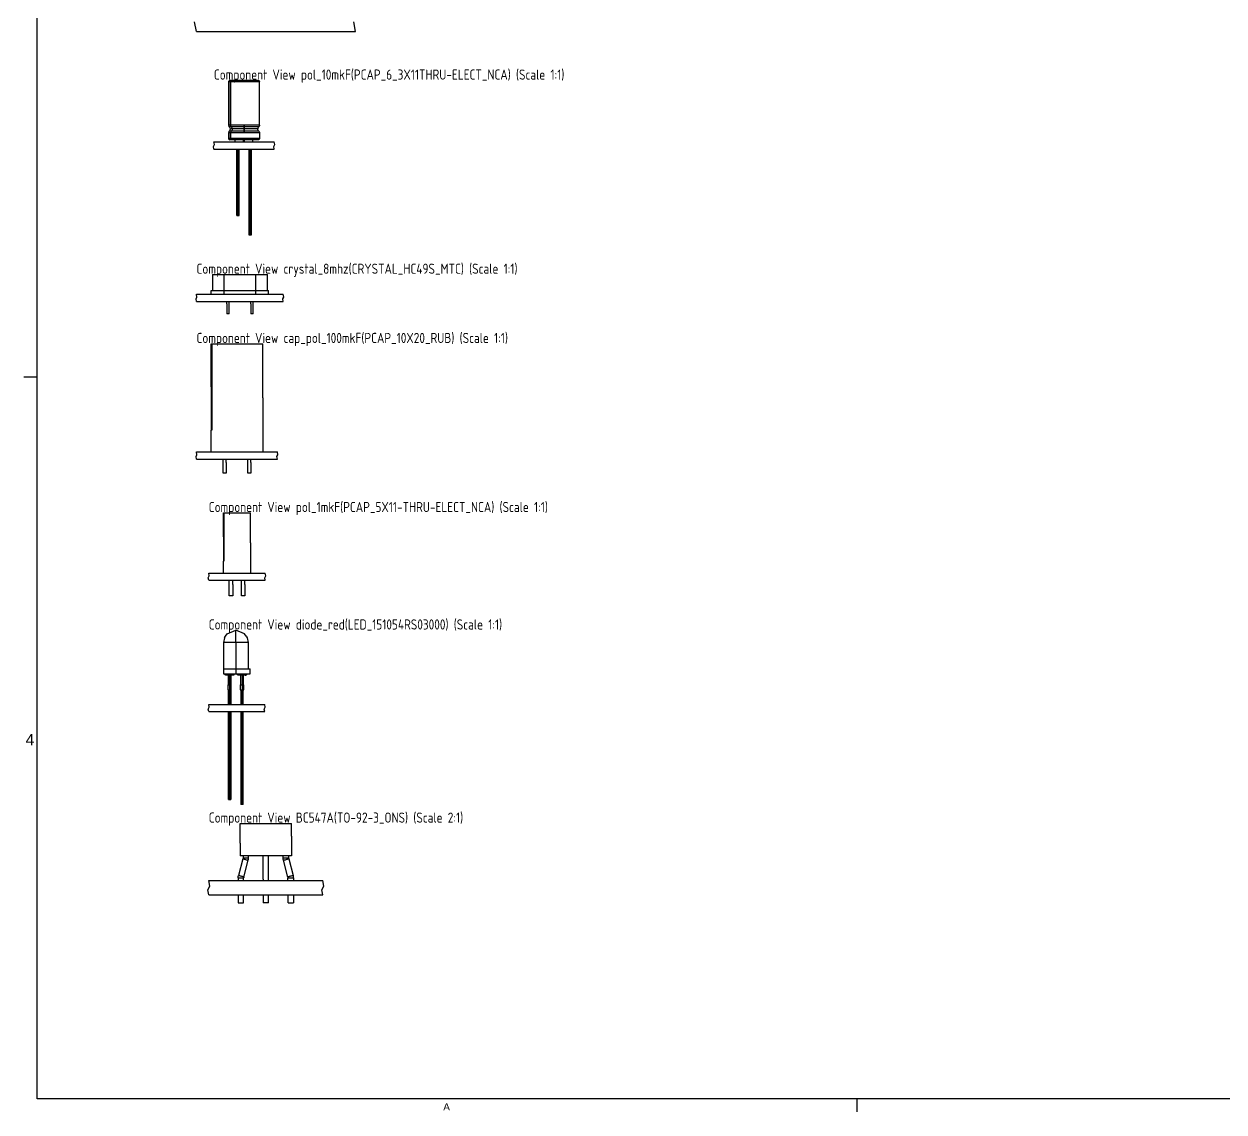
# Model space of a CAD drawing. Header units: inches. Extents: x 0 to 841, y -594 to 0.
# Drawn here: x 0 to 244.5, y -594 to -372.3 of the extents above; entities that cross this region are included whole.
import ezdxf

# ---------------------------------------------------------------- set-up
doc = ezdxf.new("R2010")
doc.units = ezdxf.units.IN
doc.header["$MEASUREMENT"] = 0
doc.styles.add('Arial0', font='arial.ttf', dxfattribs={"height": 2.265495})
doc.styles.add('GOST type A0', font='', dxfattribs={"height": 2.116667})
doc.styles.get('GOST type A0').set_extended_font_data('GOST type A')

msp = doc.modelspace()

# ---------------------------------------------------------------- linework, layer by layer
at = {"color": 18, "true_color": 0x000000}
for p, q in [((2.65, -591.35), (2.65, -2.65)), ((35.15, -373.85), (34.75, -371.85)), ((35.15, -373.85), (67.58, -373.85)), ((67.58, -373.85), (67.18, -371.85)), ((41.78, -383.9), (41.73, -383.96)), ((41.84, -383.85), (41.78, -383.9)), ((41.91, -383.82), (41.84, -383.85)), ((41.91, -383.82), (42.03, -383.81)), ((42.16, -383.81), (42.03, -383.81)), ((42.19, -383.9), (42.15, -383.96)), ((42.19, -383.9), (42.15, -383.96)), ((42.37, -383.81), (42.16, -383.81)), ((42.24, -383.85), (42.19, -383.9)), ((42.24, -383.85), (42.19, -383.9)), ((42.3, -383.82), (42.24, -383.85)), ((42.3, -383.82), (42.24, -383.85)), ((42.37, -383.81), (42.3, -383.82)), ((42.37, -383.81), (42.3, -383.82)), ((42.82, -383.81), (42.37, -383.81)), ((43.41, -383.81), (42.82, -383.81)), ((44.1, -383.81), (43.41, -383.81)), ((44.84, -383.81), (44.1, -383.81)), ((45.58, -383.81), (44.84, -383.81)), ((46.27, -383.81), (45.58, -383.81)), ((46.86, -383.81), (46.27, -383.81)), ((47.31, -383.81), (46.86, -383.81)), ((47.6, -383.81), (47.31, -383.81)), ((47.6, -383.81), (47.77, -383.82)), ((47.77, -383.82), (47.84, -383.85)), ((47.84, -383.85), (47.9, -383.9)), ((47.9, -383.9), (47.95, -383.96)), ((41.7, -384.03), (41.69, -384.11)), ((41.69, -384.11), (41.69, -392.96)), ((41.74, -384.11), (41.69, -384.11)), ((41.73, -383.96), (41.7, -384.03)), ((41.88, -384.11), (41.74, -384.11)), ((42.11, -384.11), (41.88, -384.11)), ((42.12, -384.03), (42.11, -384.11)), ((42.12, -384.03), (42.11, -384.11)), ((42.11, -392.96), (42.11, -384.11)), ((42.11, -384.11), (42.11, -392.96)), ((42.61, -384.11), (42.11, -384.11)), ((42.15, -383.96), (42.12, -384.03)), ((42.15, -383.96), (42.12, -384.03)), ((43.27, -384.11), (42.61, -384.11)), ((44.02, -384.11), (43.27, -384.11)), ((44.84, -384.11), (44.02, -384.11)), ((45.66, -384.11), (44.84, -384.11)), ((46.42, -384.11), (45.66, -384.11)), ((47.07, -384.11), (46.42, -384.11)), ((47.57, -384.11), (47.07, -384.11)), ((47.88, -384.11), (47.57, -384.11)), ((47.99, -384.11), (47.88, -384.11)), ((47.95, -383.96), (47.98, -384.03)), ((47.98, -384.03), (47.99, -384.11)), ((47.99, -392.96), (47.99, -384.11)), ((41.69, -392.96), (41.71, -393.08)), ((41.74, -392.96), (41.69, -392.96)), ((41.71, -393.08), (41.76, -393.19)), ((41.88, -392.96), (41.74, -392.96)), ((41.76, -393.19), (41.84, -393.28)), ((41.95, -393.4), (41.84, -393.28)), ((41.89, -393.28), (41.84, -393.28)), ((42.11, -392.96), (41.88, -392.96)), ((42.02, -393.28), (41.89, -393.28)), ((42.02, -393.55), (41.95, -393.4)), ((42.24, -393.28), (42.02, -393.28)), ((42.05, -393.71), (42.02, -393.55)), ((42.13, -393.08), (42.11, -392.96)), ((42.13, -393.08), (42.11, -392.96)), ((42.61, -392.96), (42.11, -392.96)), ((42.17, -393.19), (42.13, -393.08)), ((42.17, -393.19), (42.13, -393.08)), ((42.24, -393.28), (42.17, -393.19)), ((42.24, -393.28), (42.17, -393.19)), ((42.24, -393.28), (42.34, -393.4)), ((42.24, -393.28), (42.34, -393.4)), ((42.72, -393.28), (42.24, -393.28)), ((42.34, -393.4), (42.4, -393.55)), ((42.34, -393.4), (42.4, -393.55)), ((42.4, -393.55), (42.42, -393.71)), ((42.4, -393.55), (42.42, -393.71)), ((43.27, -392.96), (42.61, -392.96)), ((43.34, -393.28), (42.72, -393.28)), ((44.02, -392.96), (43.27, -392.96)), ((44.06, -393.28), (43.34, -393.28)), ((44.84, -392.96), (44.02, -392.96)), ((44.84, -393.28), (44.06, -393.28)), ((44.84, -394.47), (44.84, -392.96)), ((44.84, -392.96), (44.84, -394.47)), ((45.66, -392.96), (44.84, -392.96)), ((45.62, -393.28), (44.84, -393.28)), ((46.34, -393.28), (45.62, -393.28)), ((46.42, -392.96), (45.66, -392.96)), ((46.96, -393.28), (46.34, -393.28)), ((47.07, -392.96), (46.42, -392.96)), ((47.44, -393.28), (46.96, -393.28)), ((47.57, -392.96), (47.07, -392.96)), ((47.74, -393.28), (47.44, -393.28)), ((47.88, -392.96), (47.57, -392.96)), ((47.66, -393.55), (47.63, -393.71)), ((47.66, -393.55), (47.73, -393.4)), ((47.84, -393.28), (47.73, -393.4)), ((47.84, -393.28), (47.74, -393.28)), ((47.84, -393.28), (47.92, -393.19)), ((47.99, -392.96), (47.88, -392.96)), ((47.92, -393.19), (47.97, -393.08)), ((47.99, -392.96), (47.97, -393.08)), ((41.71, -394.35), (41.69, -394.47)), ((41.69, -394.47), (41.69, -395.62)), ((41.74, -394.47), (41.69, -394.47)), ((41.69, -395.62), (41.7, -395.7)), ((41.74, -395.62), (41.69, -395.62)), ((41.7, -395.7), (41.73, -395.77)), ((41.76, -394.24), (41.71, -394.35)), ((41.73, -395.77), (41.78, -395.83)), ((41.88, -394.47), (41.74, -394.47)), ((41.88, -395.62), (41.74, -395.62)), ((41.84, -394.15), (41.76, -394.24)), ((41.78, -395.83), (41.84, -395.88)), ((41.84, -394.15), (41.95, -394.03)), ((41.89, -394.15), (41.84, -394.15)), ((41.84, -395.88), (41.91, -395.9)), ((42.11, -394.47), (41.88, -394.47)), ((42.11, -395.62), (41.88, -395.62)), ((42.02, -394.15), (41.89, -394.15)), ((42.03, -395.91), (41.91, -395.9)), ((41.95, -394.03), (42.02, -393.88)), ((42.02, -393.88), (42.05, -393.71)), ((42.24, -394.15), (42.02, -394.15)), ((42.16, -395.91), (42.03, -395.91)), ((42.09, -393.71), (42.05, -393.71)), ((42.22, -393.71), (42.09, -393.71)), ((42.13, -394.35), (42.11, -394.47)), ((42.13, -394.35), (42.11, -394.47)), ((42.11, -395.62), (42.11, -394.47)), ((42.11, -394.47), (42.11, -395.62)), ((42.61, -394.47), (42.11, -394.47)), ((42.12, -395.7), (42.11, -395.62)), ((42.12, -395.7), (42.11, -395.62)), ((42.61, -395.62), (42.11, -395.62)), ((42.15, -395.77), (42.12, -395.7)), ((42.15, -395.77), (42.12, -395.7)), ((42.17, -394.24), (42.13, -394.35)), ((42.17, -394.24), (42.13, -394.35)), ((42.19, -395.83), (42.15, -395.77)), ((42.19, -395.83), (42.15, -395.77)), ((42.37, -395.91), (42.16, -395.91)), ((42.24, -394.15), (42.17, -394.24)), ((42.24, -394.15), (42.17, -394.24)), ((42.24, -395.88), (42.19, -395.83)), ((42.24, -395.88), (42.19, -395.83)), ((42.42, -393.71), (42.22, -393.71)), ((42.34, -394.03), (42.24, -394.15)), ((42.34, -394.03), (42.24, -394.15)), ((42.72, -394.15), (42.24, -394.15)), ((42.3, -395.9), (42.24, -395.88)), ((42.3, -395.9), (42.24, -395.88)), ((42.37, -395.91), (42.3, -395.9)), ((42.37, -395.91), (42.3, -395.9)), ((42.4, -393.88), (42.34, -394.03)), ((42.4, -393.88), (42.34, -394.03)), ((42.82, -395.91), (42.37, -395.91)), ((42.42, -393.71), (42.4, -393.88)), ((42.42, -393.71), (42.4, -393.88)), ((42.87, -393.71), (42.42, -393.71)), ((43.27, -394.47), (42.61, -394.47)), ((43.27, -395.62), (42.61, -395.62)), ((43.34, -394.15), (42.72, -394.15)), ((43.41, -395.91), (42.82, -395.91)), ((43.44, -393.71), (42.87, -393.71)), ((43.04, -396.31), (43.04, -395.91)), ((44.02, -394.47), (43.27, -394.47)), ((44.02, -395.62), (43.27, -395.62)), ((44.06, -394.15), (43.34, -394.15)), ((44.1, -395.91), (43.41, -395.91)), ((44.12, -393.71), (43.44, -393.71)), ((44.84, -394.47), (44.02, -394.47)), ((44.84, -395.62), (44.02, -395.62)), ((44.84, -394.15), (44.06, -394.15)), ((44.84, -395.91), (44.1, -395.91)), ((44.84, -393.71), (44.12, -393.71)), ((44.73, -396.31), (44.73, -395.91)), ((45.56, -393.71), (44.84, -393.71)), ((45.62, -394.15), (44.84, -394.15)), ((45.66, -394.47), (44.84, -394.47)), ((45.66, -395.62), (44.84, -395.62)), ((45.58, -395.91), (44.84, -395.91)), ((44.95, -396.31), (44.95, -395.91)), ((46.24, -393.71), (45.56, -393.71)), ((46.27, -395.91), (45.58, -395.91)), ((46.34, -394.15), (45.62, -394.15)), ((46.42, -394.47), (45.66, -394.47)), ((46.42, -395.62), (45.66, -395.62)), ((46.81, -393.71), (46.24, -393.71)), ((46.86, -395.91), (46.27, -395.91)), ((46.96, -394.15), (46.34, -394.15)), ((47.07, -394.47), (46.42, -394.47)), ((47.07, -395.62), (46.42, -395.62)), ((46.64, -396.31), (46.64, -395.91)), ((47.26, -393.71), (46.81, -393.71)), ((47.31, -395.91), (46.86, -395.91)), ((47.44, -394.15), (46.96, -394.15)), ((47.57, -394.47), (47.07, -394.47)), ((47.57, -395.62), (47.07, -395.62)), ((47.54, -393.71), (47.26, -393.71)), ((47.6, -395.91), (47.31, -395.91)), ((47.74, -394.15), (47.44, -394.15)), ((47.63, -393.71), (47.54, -393.71)), ((47.88, -394.47), (47.57, -394.47)), ((47.88, -395.62), (47.57, -395.62)), ((47.7, -395.91), (47.6, -395.91)), ((47.66, -393.88), (47.63, -393.71)), ((47.66, -393.88), (47.73, -394.03)), ((47.77, -395.9), (47.7, -395.91)), ((47.73, -394.03), (47.84, -394.15)), ((47.84, -394.15), (47.74, -394.15)), ((47.84, -395.88), (47.77, -395.9)), ((47.84, -394.15), (47.92, -394.24)), ((47.9, -395.83), (47.84, -395.88)), ((47.99, -394.47), (47.88, -394.47)), ((47.99, -395.62), (47.88, -395.62)), ((47.95, -395.77), (47.9, -395.83)), ((47.92, -394.24), (47.97, -394.35)), ((47.98, -395.7), (47.95, -395.77)), ((47.97, -394.35), (47.99, -394.47)), ((47.99, -395.62), (47.98, -395.7)), ((47.99, -394.47), (47.99, -395.62)), ((38.59, -397.29), (38.79, -396.89)), ((38.69, -397.79), (38.59, -397.29)), ((38.69, -396.31), (50.99, -396.31)), ((38.79, -396.89), (38.69, -396.31)), ((38.69, -397.79), (50.99, -397.79)), ((43.34, -411.31), (43.34, -397.79)), ((43.59, -397.79), (43.59, -411.31)), ((43.84, -411.31), (43.84, -397.79)), ((45.84, -397.79), (45.84, -415.31)), ((46.09, -397.79), (46.09, -415.31)), ((46.34, -415.31), (46.34, -397.79)), ((50.89, -397.29), (51.09, -396.89)), ((50.99, -397.79), (50.89, -397.29)), ((51.09, -396.89), (50.99, -396.31)), ((43.34, -411.31), (43.35, -411.31)), ((43.35, -411.31), (43.37, -411.31)), ((43.37, -411.31), (43.41, -411.31)), ((43.41, -411.31), (43.47, -411.31)), ((43.47, -411.31), (43.53, -411.31)), ((43.53, -411.31), (43.59, -411.31)), ((43.59, -411.31), (43.65, -411.31)), ((43.65, -411.31), (43.72, -411.31)), ((43.72, -411.31), (43.77, -411.31)), ((43.77, -411.31), (43.81, -411.31)), ((43.81, -411.31), (43.83, -411.31)), ((43.83, -411.31), (43.84, -411.31)), ((45.84, -415.31), (45.85, -415.31)), ((45.85, -415.31), (45.87, -415.31)), ((45.87, -415.31), (45.91, -415.31)), ((45.91, -415.31), (45.97, -415.31)), ((45.97, -415.31), (46.03, -415.31)), ((46.03, -415.31), (46.09, -415.31)), ((46.09, -415.31), (46.15, -415.31)), ((46.15, -415.31), (46.22, -415.31)), ((46.22, -415.31), (46.27, -415.31)), ((46.27, -415.31), (46.31, -415.31)), ((46.31, -415.31), (46.33, -415.31)), ((46.33, -415.31), (46.34, -415.31)), ((38.39, -423.38), (38.47, -423.38)), ((38.39, -423.38), (38.39, -426.61)), ((38.47, -423.38), (38.71, -423.38)), ((38.71, -423.38), (39.1, -423.38)), ((39.1, -423.38), (39.6, -423.38)), ((39.6, -423.38), (40.19, -423.38)), ((40.19, -423.38), (40.81, -423.38)), ((40.81, -423.38), (47.16, -423.38)), ((40.81, -426.61), (40.81, -423.38)), ((47.16, -423.38), (47.79, -423.38)), ((47.16, -423.38), (47.16, -426.61)), ((47.79, -423.38), (48.38, -423.38)), ((48.38, -423.38), (48.88, -423.38)), ((48.88, -423.38), (49.26, -423.38)), ((49.26, -423.38), (49.51, -423.38)), ((49.51, -423.38), (49.59, -423.38)), ((49.59, -426.61), (49.59, -423.38)), ((35.15, -427.37), (52.83, -427.37)), ((35.25, -427.95), (35.15, -427.37)), ((38.15, -426.61), (38.24, -426.61)), ((38.15, -427.37), (38.15, -426.61)), ((38.24, -426.61), (38.5, -426.61)), ((38.5, -426.61), (38.93, -426.61)), ((38.93, -426.61), (39.48, -426.61)), ((39.48, -426.61), (40.12, -426.61)), ((40.12, -426.61), (40.81, -426.61)), ((40.81, -426.61), (47.16, -426.61)), ((40.81, -427.37), (40.81, -426.61)), ((47.16, -426.61), (47.85, -426.61)), ((47.16, -426.61), (47.16, -427.37)), ((47.85, -426.61), (48.5, -426.61)), ((48.5, -426.61), (49.05, -426.61)), ((49.05, -426.61), (49.47, -426.61)), ((49.47, -426.61), (49.74, -426.61)), ((49.74, -426.61), (49.83, -426.61)), ((49.83, -427.37), (49.83, -426.61)), ((52.93, -427.95), (52.83, -427.37)), ((35.05, -428.35), (35.25, -427.95)), ((35.15, -428.85), (35.05, -428.35)), ((35.15, -428.85), (52.83, -428.85)), ((41.31, -429.36), (41.31, -428.85)), ((41.31, -429.36), (41.31, -431.35)), ((41.79, -431.35), (41.79, -428.85)), ((46.19, -429.36), (46.19, -428.85)), ((46.19, -429.36), (46.19, -431.35)), ((46.67, -431.35), (46.67, -428.85)), ((52.73, -428.35), (52.93, -427.95)), ((52.83, -428.85), (52.73, -428.35)), ((41.31, -431.35), (41.31, -431.35)), ((41.32, -431.35), (41.31, -431.35)), ((41.35, -431.35), (41.32, -431.35)), ((41.4, -431.35), (41.35, -431.35)), ((41.45, -431.35), (41.4, -431.35)), ((41.5, -431.35), (41.45, -431.35)), ((41.56, -431.35), (41.5, -431.35)), ((41.62, -431.35), (41.56, -431.35)), ((41.68, -431.35), (41.62, -431.35)), ((41.73, -431.35), (41.68, -431.35)), ((41.76, -431.35), (41.73, -431.35)), ((41.78, -431.35), (41.76, -431.35)), ((41.79, -431.35), (41.78, -431.35)), ((46.19, -431.35), (46.19, -431.35)), ((46.2, -431.35), (46.19, -431.35)), ((46.23, -431.35), (46.2, -431.35)), ((46.28, -431.35), (46.23, -431.35)), ((46.33, -431.35), (46.28, -431.35)), ((46.38, -431.35), (46.33, -431.35)), ((46.44, -431.35), (46.38, -431.35)), ((46.5, -431.35), (46.44, -431.35)), ((46.56, -431.35), (46.5, -431.35)), ((46.61, -431.35), (46.56, -431.35)), ((46.64, -431.35), (46.61, -431.35)), ((46.66, -431.35), (46.64, -431.35)), ((46.67, -431.35), (46.66, -431.35)), ((38.15, -437.47), (38.16, -437.47)), ((38.15, -446.28), (38.15, -437.47)), ((38.16, -437.47), (38.25, -437.47)), ((38.25, -455.1), (38.25, -437.47)), ((38.25, -437.47), (42.37, -437.47)), ((38.29, -437.5), (38.27, -437.5)), ((38.27, -437.5), (38.27, -455.1)), ((38.29, -437.49), (38.33, -437.49)), ((38.33, -437.49), (38.81, -437.49)), ((38.81, -437.49), (39.58, -437.49)), ((39.58, -437.49), (40.6, -437.49)), ((40.6, -437.49), (41.79, -437.49)), ((41.79, -437.49), (43.08, -437.49)), ((42.37, -437.47), (42.37, -437.49)), ((43.08, -437.49), (44.39, -437.49)), ((44.39, -437.49), (45.64, -437.49)), ((45.64, -437.49), (46.75, -437.49)), ((46.75, -437.49), (47.65, -437.49)), ((47.65, -437.49), (48.28, -437.49)), ((48.28, -437.49), (48.61, -437.49)), ((48.61, -437.49), (48.65, -437.49)), ((48.65, -448.49), (48.65, -437.49)), ((0, -444.18), (2.65, -444.18)), ((38.15, -446.28), (38.15, -455.1)), ((48.65, -448.49), (48.65, -459.49)), ((38.16, -455.1), (38.15, -455.1)), ((38.16, -459.49), (38.16, -455.1)), ((38.25, -455.1), (38.16, -455.1)), ((38.27, -455.1), (38.25, -455.1)), ((35.15, -459.49), (51.65, -459.49)), ((35.25, -460.07), (35.15, -459.49)), ((51.75, -460.07), (51.65, -459.49)), ((35.05, -460.47), (35.25, -460.07)), ((35.15, -460.97), (35.05, -460.47)), ((35.15, -460.97), (51.65, -460.97)), ((40.6, -463.85), (40.6, -460.97)), ((41.21, -461.67), (41.21, -460.97)), ((41.21, -461.67), (41.21, -463.85)), ((45.6, -463.85), (45.6, -460.97)), ((46.21, -461.67), (46.21, -460.97)), ((46.21, -461.67), (46.21, -463.85)), ((51.55, -460.47), (51.75, -460.07)), ((51.65, -460.97), (51.55, -460.47)), ((40.61, -463.85), (40.6, -463.85)), ((40.64, -463.85), (40.61, -463.85)), ((40.68, -463.85), (40.64, -463.85)), ((40.74, -463.85), (40.68, -463.85)), ((40.81, -463.85), (40.74, -463.85)), ((40.89, -463.85), (40.81, -463.85)), ((40.96, -463.85), (40.89, -463.85)), ((41.04, -463.85), (40.96, -463.85)), ((41.1, -463.85), (41.04, -463.85)), ((41.15, -463.85), (41.1, -463.85)), ((41.19, -463.85), (41.15, -463.85)), ((41.21, -463.85), (41.19, -463.85)), ((41.21, -463.85), (41.21, -463.85)), ((45.61, -463.85), (45.6, -463.85)), ((45.64, -463.85), (45.61, -463.85)), ((45.68, -463.85), (45.64, -463.85)), ((45.74, -463.85), (45.68, -463.85)), ((45.81, -463.85), (45.74, -463.85)), ((45.89, -463.85), (45.81, -463.85)), ((45.96, -463.85), (45.89, -463.85)), ((46.04, -463.85), (45.96, -463.85)), ((46.1, -463.85), (46.04, -463.85)), ((46.15, -463.85), (46.1, -463.85)), ((46.19, -463.85), (46.15, -463.85)), ((46.21, -463.85), (46.19, -463.85)), ((46.21, -463.85), (46.21, -463.85)), ((40.65, -471.92), (40.7, -471.92)), ((40.65, -471.92), (40.65, -471.92)), ((40.65, -476.83), (40.65, -471.92)), ((40.7, -481.74), (40.7, -471.92)), ((40.7, -471.92), (42.88, -471.92)), ((40.73, -471.94), (40.75, -471.94)), ((40.75, -471.94), (41, -471.94)), ((41, -471.94), (41.41, -471.94)), ((41.41, -471.94), (41.94, -471.94)), ((41.94, -471.94), (42.57, -471.94)), ((42.57, -471.94), (43.25, -471.94)), ((42.88, -471.92), (42.88, -471.94)), ((43.25, -471.94), (43.93, -471.94)), ((43.93, -471.94), (44.59, -471.94)), ((44.59, -471.94), (45.17, -471.94)), ((45.17, -471.94), (45.65, -471.94)), ((45.65, -471.94), (45.98, -471.94)), ((45.98, -471.94), (46.15, -471.94)), ((46.15, -471.94), (46.17, -471.94)), ((46.17, -478.06), (46.17, -471.94)), ((40.73, -471.95), (40.72, -471.95)), ((40.72, -471.95), (40.72, -481.74)), ((40.65, -476.83), (40.65, -481.74)), ((46.17, -478.06), (46.17, -484.18)), ((40.65, -481.74), (40.65, -481.74)), ((40.7, -481.74), (40.65, -481.74)), ((40.66, -484.18), (40.66, -481.74)), ((40.72, -481.74), (40.7, -481.74)), ((37.55, -485.16), (37.75, -484.76)), ((37.65, -485.66), (37.55, -485.16)), ((37.65, -484.18), (49.17, -484.18)), ((37.75, -484.76), (37.65, -484.18)), ((37.65, -485.66), (49.17, -485.66)), ((41.82, -488.85), (41.82, -485.66)), ((42.53, -486.52), (42.53, -485.66)), ((42.53, -486.52), (42.53, -488.85)), ((44.31, -488.85), (44.31, -485.66)), ((45.02, -486.52), (45.02, -485.66)), ((45.02, -486.52), (45.02, -488.85)), ((49.07, -485.16), (49.27, -484.76)), ((49.17, -485.66), (49.07, -485.16)), ((49.27, -484.76), (49.17, -484.18)), ((41.83, -488.85), (41.82, -488.85)), ((41.86, -488.85), (41.83, -488.85)), ((41.91, -488.85), (41.86, -488.85)), ((41.98, -488.85), (41.91, -488.85)), ((42.06, -488.85), (41.98, -488.85)), ((42.15, -488.85), (42.06, -488.85)), ((42.24, -488.85), (42.15, -488.85)), ((42.32, -488.85), (42.24, -488.85)), ((42.4, -488.85), (42.32, -488.85)), ((42.46, -488.85), (42.4, -488.85)), ((42.5, -488.85), (42.46, -488.85)), ((42.53, -488.85), (42.5, -488.85)), ((42.53, -488.85), (42.53, -488.85)), ((44.32, -488.85), (44.31, -488.85)), ((44.35, -488.85), (44.32, -488.85)), ((44.4, -488.85), (44.35, -488.85)), ((44.47, -488.85), (44.4, -488.85)), ((44.55, -488.85), (44.47, -488.85)), ((44.64, -488.85), (44.55, -488.85)), ((44.73, -488.85), (44.64, -488.85)), ((44.81, -488.85), (44.73, -488.85)), ((44.89, -488.85), (44.81, -488.85)), ((44.95, -488.85), (44.89, -488.85)), ((44.99, -488.85), (44.95, -488.85)), ((45.01, -488.85), (44.99, -488.85)), ((45.02, -488.85), (45.01, -488.85)), ((41.39, -496.59), (43.16, -495.85)), ((43.16, -495.94), (43.16, -495.85)), ((44.92, -496.59), (43.16, -495.85)), ((43.16, -496.19), (43.16, -495.94)), ((43.16, -496.59), (43.16, -496.19)), ((40.85, -497.4), (40.66, -498.35)), ((40.74, -498.35), (40.66, -498.35)), ((40.66, -498.35), (40.66, -503.7)), ((40.99, -498.35), (40.74, -498.35)), ((40.85, -497.4), (41.05, -497.03)), ((41.39, -498.35), (40.99, -498.35)), ((41.05, -497.03), (41.39, -496.59)), ((41.91, -498.35), (41.39, -498.35)), ((42.51, -498.35), (41.91, -498.35)), ((43.16, -498.35), (42.51, -498.35)), ((43.16, -497.1), (43.16, -496.59)), ((43.16, -497.71), (43.16, -497.1)), ((43.16, -498.35), (43.16, -497.71)), ((43.8, -498.35), (43.16, -498.35)), ((43.16, -498.35), (43.16, -503.7)), ((44.41, -498.35), (43.8, -498.35)), ((44.92, -498.35), (44.41, -498.35)), ((45.27, -497.03), (44.92, -496.59)), ((45.32, -498.35), (44.92, -498.35)), ((45.27, -497.03), (45.47, -497.4)), ((45.57, -498.35), (45.32, -498.35)), ((45.47, -497.4), (45.66, -498.35)), ((45.66, -498.35), (45.57, -498.35)), ((45.66, -498.35), (45.66, -503.7)), ((40.65, -503.7), (40.65, -504.7)), ((40.65, -503.7), (41.11, -503.7)), ((41.11, -503.7), (41.71, -503.7)), ((41.71, -503.7), (42.41, -503.7)), ((42.41, -503.7), (43.16, -503.7)), ((43.16, -503.7), (43.91, -503.7)), ((43.16, -503.7), (43.16, -504.7)), ((43.91, -503.7), (44.61, -503.7)), ((44.61, -503.7), (45.21, -503.7)), ((45.21, -503.7), (45.67, -503.7)), ((45.67, -503.7), (45.96, -503.7)), ((45.96, -503.7), (46.06, -503.7)), ((46.06, -504.7), (46.06, -503.7)), ((40.65, -504.7), (41.11, -504.7)), ((40.9, -504.78), (40.89, -504.7)), ((40.93, -504.85), (40.9, -504.78)), ((40.97, -504.92), (40.93, -504.85)), ((41.04, -504.96), (40.97, -504.92)), ((41.11, -504.99), (41.04, -504.96)), ((41.11, -504.7), (41.71, -504.7)), ((41.19, -505), (41.11, -504.99)), ((41.21, -505), (41.19, -505)), ((41.28, -505), (41.21, -505)), ((41.39, -505), (41.28, -505)), ((41.54, -505), (41.39, -505)), ((41.7, -505), (41.54, -505)), ((41.64, -506.95), (41.64, -505)), ((41.89, -505), (41.7, -505)), ((41.71, -504.7), (42.41, -504.7)), ((41.89, -504.78), (41.89, -504.7)), ((41.89, -504.78), (41.89, -506.95)), ((41.89, -504.85), (41.89, -504.78)), ((41.89, -504.92), (41.89, -504.85)), ((41.89, -504.96), (41.89, -504.92)), ((41.89, -504.99), (41.89, -504.96)), ((41.89, -505), (41.89, -504.99)), ((42.07, -505), (41.89, -505)), ((42.24, -505), (42.07, -505)), ((42.14, -505), (42.14, -506.95)), ((42.38, -505), (42.24, -505)), ((42.49, -505), (42.38, -505)), ((42.41, -504.7), (43.16, -504.7)), ((42.56, -505), (42.49, -505)), ((42.66, -504.99), (42.56, -505)), ((42.74, -504.96), (42.66, -504.99)), ((42.74, -504.96), (42.8, -504.92)), ((42.8, -504.92), (42.85, -504.85)), ((42.85, -504.85), (42.88, -504.78)), ((42.88, -504.78), (42.89, -504.7)), ((43.16, -504.7), (43.91, -504.7)), ((43.44, -504.78), (43.43, -504.7)), ((43.47, -504.85), (43.44, -504.78)), ((43.51, -504.92), (43.47, -504.85)), ((43.58, -504.96), (43.51, -504.92)), ((43.65, -504.99), (43.58, -504.96)), ((43.73, -505), (43.65, -504.99)), ((43.75, -505), (43.73, -505)), ((43.82, -505), (43.75, -505)), ((43.93, -505), (43.82, -505)), ((43.91, -504.7), (44.61, -504.7)), ((44.08, -505), (43.93, -505)), ((44.24, -505), (44.08, -505)), ((44.18, -506.95), (44.18, -505)), ((44.43, -505), (44.24, -505)), ((44.43, -504.78), (44.43, -504.7)), ((44.43, -504.85), (44.43, -504.78)), ((44.43, -504.78), (44.43, -506.95)), ((44.43, -504.92), (44.43, -504.85)), ((44.43, -504.96), (44.43, -504.92)), ((44.43, -504.99), (44.43, -504.96)), ((44.43, -505), (44.43, -504.99)), ((44.61, -505), (44.43, -505)), ((44.61, -504.7), (45.21, -504.7)), ((44.78, -505), (44.61, -505)), ((44.68, -505), (44.68, -506.95)), ((44.92, -505), (44.78, -505)), ((45.03, -505), (44.92, -505)), ((45.1, -505), (45.03, -505)), ((45.1, -505), (45.2, -504.99)), ((45.2, -504.99), (45.28, -504.96)), ((45.21, -504.7), (45.67, -504.7)), ((45.28, -504.96), (45.34, -504.92)), ((45.34, -504.92), (45.39, -504.85)), ((45.39, -504.85), (45.42, -504.78)), ((45.42, -504.78), (45.43, -504.7)), ((45.67, -504.7), (45.96, -504.7)), ((45.96, -504.7), (46.06, -504.7)), ((41.54, -506.95), (41.55, -506.95)), ((41.54, -506.95), (41.54, -507.95)), ((41.54, -507.95), (41.55, -507.95)), ((41.55, -506.95), (41.58, -506.95)), ((41.55, -507.95), (41.58, -507.95)), ((41.58, -506.95), (41.64, -506.95)), ((41.58, -507.95), (41.64, -507.95)), ((41.64, -506.95), (41.71, -506.95)), ((41.64, -507.95), (41.71, -507.95)), ((41.64, -510.95), (41.64, -507.95)), ((41.71, -506.95), (41.8, -506.95)), ((41.71, -507.95), (41.8, -507.95)), ((41.8, -506.95), (41.89, -506.95)), ((41.8, -507.95), (41.89, -507.95)), ((41.89, -506.95), (41.98, -506.95)), ((41.89, -506.95), (41.89, -507.95)), ((41.89, -507.95), (41.98, -507.95)), ((41.89, -507.95), (41.89, -510.95)), ((41.98, -506.95), (42.06, -506.95)), ((41.98, -507.95), (42.06, -507.95)), ((42.06, -506.95), (42.13, -506.95)), ((42.06, -507.95), (42.13, -507.95)), ((42.13, -506.95), (42.19, -506.95)), ((42.13, -507.95), (42.19, -507.95)), ((42.14, -507.95), (42.14, -510.95)), ((42.19, -506.95), (42.22, -506.95)), ((42.19, -507.95), (42.22, -507.95)), ((42.22, -506.95), (42.24, -506.95)), ((42.22, -507.95), (42.24, -507.95)), ((42.24, -507.95), (42.24, -506.95)), ((44.08, -506.95), (44.09, -506.95)), ((44.08, -506.95), (44.08, -507.95)), ((44.08, -507.95), (44.09, -507.95)), ((44.09, -506.95), (44.12, -506.95)), ((44.09, -507.95), (44.12, -507.95)), ((44.12, -506.95), (44.18, -506.95)), ((44.12, -507.95), (44.18, -507.95)), ((44.18, -506.95), (44.25, -506.95)), ((44.18, -507.95), (44.25, -507.95)), ((44.18, -507.95), (44.18, -510.95)), ((44.25, -506.95), (44.34, -506.95)), ((44.25, -507.95), (44.34, -507.95)), ((44.34, -506.95), (44.43, -506.95)), ((44.34, -507.95), (44.43, -507.95)), ((44.43, -506.95), (44.52, -506.95)), ((44.43, -506.95), (44.43, -507.95)), ((44.43, -507.95), (44.52, -507.95)), ((44.43, -507.95), (44.43, -510.95)), ((44.52, -506.95), (44.6, -506.95)), ((44.52, -507.95), (44.6, -507.95)), ((44.6, -506.95), (44.67, -506.95)), ((44.6, -507.95), (44.67, -507.95)), ((44.67, -506.95), (44.73, -506.95)), ((44.67, -507.95), (44.73, -507.95)), ((44.68, -510.95), (44.68, -507.95)), ((44.73, -506.95), (44.76, -506.95)), ((44.73, -507.95), (44.76, -507.95)), ((44.76, -506.95), (44.78, -506.95)), ((44.76, -507.95), (44.78, -507.95)), ((44.78, -507.95), (44.78, -506.95)), ((37.65, -510.95), (49.06, -510.95)), ((37.75, -511.53), (37.65, -510.95)), ((49.16, -511.53), (49.06, -510.95)), ((37.55, -511.93), (37.75, -511.53)), ((37.65, -512.43), (37.55, -511.93)), ((37.65, -512.43), (49.06, -512.43)), ((41.64, -530.35), (41.64, -512.43)), ((41.89, -512.43), (41.89, -530.35)), ((42.14, -512.43), (42.14, -530.35)), ((44.18, -512.43), (44.18, -531.35)), ((44.43, -512.43), (44.43, -531.35)), ((44.68, -531.35), (44.68, -512.43)), ((48.96, -511.93), (49.16, -511.53)), ((49.06, -512.43), (48.96, -511.93)), ((41.64, -530.35), (41.67, -530.35)), ((41.64, -530.35), (41.64, -530.35)), ((41.67, -530.35), (41.71, -530.35)), ((41.71, -530.35), (41.76, -530.35)), ((41.76, -530.35), (41.82, -530.35)), ((41.82, -530.35), (41.89, -530.35)), ((41.89, -530.35), (41.95, -530.35)), ((41.95, -530.35), (42.01, -530.35)), ((42.01, -530.35), (42.06, -530.35)), ((42.06, -530.35), (42.1, -530.35)), ((42.1, -530.35), (42.13, -530.35)), ((42.13, -530.35), (42.14, -530.35)), ((44.18, -531.35), (44.18, -531.35)), ((44.21, -531.35), (44.18, -531.35)), ((44.25, -531.35), (44.21, -531.35)), ((44.3, -531.35), (44.25, -531.35)), ((44.36, -531.35), (44.3, -531.35)), ((44.43, -531.35), (44.36, -531.35)), ((44.49, -531.35), (44.43, -531.35)), ((44.55, -531.35), (44.49, -531.35)), ((44.6, -531.35), (44.55, -531.35)), ((44.64, -531.35), (44.6, -531.35)), ((44.67, -531.35), (44.64, -531.35)), ((44.68, -531.35), (44.67, -531.35)), ((44.08, -535.21), (44.11, -535.21)), ((44.08, -539.2), (44.08, -535.21)), ((44.11, -535.21), (44.43, -535.21)), ((44.43, -535.21), (45.1, -535.21)), ((45.1, -535.21), (46.07, -535.21)), ((46.07, -535.21), (47.26, -535.21)), ((47.26, -535.21), (48.59, -535.21)), ((48.59, -535.21), (49.98, -535.21)), ((49.98, -535.21), (51.31, -535.21)), ((51.31, -535.21), (52.5, -535.21)), ((52.5, -535.21), (53.47, -535.21)), ((53.47, -535.21), (54.14, -535.21)), ((54.14, -535.21), (54.46, -535.21)), ((54.46, -535.21), (54.49, -535.21)), ((54.49, -537.82), (54.49, -535.21)), ((54.49, -537.82), (54.49, -541.8)), ((44.08, -539.2), (44.08, -541.8)), ((44.62, -542.4), (43.71, -545.83)), ((44.11, -541.8), (44.08, -541.8)), ((44.43, -541.8), (44.11, -541.8)), ((45.1, -541.8), (44.43, -541.8)), ((44.63, -542.35), (44.62, -542.4)), ((44.62, -542.4), (44.63, -542.41)), ((44.64, -542.25), (44.63, -542.3)), ((44.63, -542.3), (44.63, -542.35)), ((44.63, -542.41), (44.69, -542.43)), ((44.64, -541.8), (44.64, -542.25)), ((44.65, -542.25), (44.64, -542.25)), ((44.71, -542.25), (44.65, -542.25)), ((44.69, -542.43), (44.77, -542.45)), ((44.8, -542.25), (44.71, -542.25)), ((44.77, -542.45), (44.88, -542.48)), ((44.78, -546.13), (45.69, -542.7)), ((44.91, -542.25), (44.8, -542.25)), ((44.88, -542.48), (45.01, -542.51)), ((45.05, -542.25), (44.91, -542.25)), ((45.01, -542.51), (45.15, -542.55)), ((45.19, -542.25), (45.05, -542.25)), ((46.07, -541.8), (45.1, -541.8)), ((45.15, -542.55), (45.29, -542.59)), ((45.34, -542.25), (45.19, -542.25)), ((45.29, -542.59), (45.42, -542.62)), ((45.47, -542.25), (45.34, -542.25)), ((45.42, -542.62), (45.54, -542.65)), ((45.59, -542.25), (45.47, -542.25)), ((45.54, -542.65), (45.62, -542.67)), ((45.68, -542.25), (45.59, -542.25)), ((45.62, -542.67), (45.68, -542.69)), ((45.73, -542.25), (45.68, -542.25)), ((45.68, -542.69), (45.69, -542.7)), ((45.69, -542.7), (45.73, -542.55)), ((45.75, -542.25), (45.73, -542.25)), ((45.73, -542.55), (45.75, -542.4)), ((45.75, -542.25), (45.75, -541.8)), ((45.75, -542.4), (45.75, -542.25)), ((47.26, -541.8), (46.07, -541.8)), ((48.59, -541.8), (47.26, -541.8)), ((49.98, -541.8), (48.59, -541.8)), ((48.73, -546.58), (48.73, -541.8)), ((49.84, -546.8), (49.84, -541.8)), ((51.31, -541.8), (49.98, -541.8)), ((52.5, -541.8), (51.31, -541.8)), ((53.47, -541.8), (52.5, -541.8)), ((52.81, -542.25), (52.81, -541.8)), ((52.82, -542.4), (52.81, -542.25)), ((52.83, -542.25), (52.81, -542.25)), ((52.84, -542.55), (52.82, -542.4)), ((52.89, -542.25), (52.83, -542.25)), ((52.88, -542.7), (52.84, -542.55)), ((52.88, -542.7), (52.89, -542.69)), ((53.78, -546.13), (52.88, -542.7)), ((52.98, -542.25), (52.89, -542.25)), ((52.89, -542.69), (52.95, -542.67)), ((52.95, -542.67), (53.03, -542.65)), ((53.09, -542.25), (52.98, -542.25)), ((53.03, -542.65), (53.14, -542.62)), ((53.23, -542.25), (53.09, -542.25)), ((53.14, -542.62), (53.27, -542.59)), ((53.37, -542.25), (53.23, -542.25)), ((53.27, -542.59), (53.41, -542.55)), ((53.52, -542.25), (53.37, -542.25)), ((53.41, -542.55), (53.55, -542.51)), ((54.14, -541.8), (53.47, -541.8)), ((53.65, -542.25), (53.52, -542.25)), ((53.55, -542.51), (53.68, -542.48)), ((53.77, -542.25), (53.65, -542.25)), ((53.68, -542.48), (53.8, -542.45)), ((53.86, -542.25), (53.77, -542.25)), ((53.8, -542.45), (53.88, -542.43)), ((53.91, -542.25), (53.86, -542.25)), ((53.88, -542.43), (53.94, -542.41)), ((53.93, -542.25), (53.91, -542.25)), ((53.93, -541.8), (53.93, -542.25)), ((53.93, -542.25), (53.93, -542.3)), ((53.93, -542.3), (53.94, -542.35)), ((53.94, -542.35), (53.95, -542.4)), ((53.94, -542.41), (53.95, -542.4)), ((53.95, -542.4), (54.86, -545.83)), ((54.46, -541.8), (54.14, -541.8)), ((54.49, -541.8), (54.46, -541.8)), ((37.65, -546.8), (60.92, -546.8)), ((37.85, -547.96), (37.65, -546.8)), ((43.65, -546.12), (43.67, -545.97)), ((43.65, -546.27), (43.65, -546.12)), ((43.65, -546.27), (43.65, -546.8)), ((43.65, -546.27), (43.66, -546.27)), ((43.66, -546.27), (43.72, -546.27)), ((43.67, -545.97), (43.71, -545.83)), ((43.72, -545.84), (43.71, -545.83)), ((43.78, -545.85), (43.72, -545.84)), ((43.72, -546.27), (43.81, -546.27)), ((43.86, -545.87), (43.78, -545.85)), ((43.81, -546.27), (43.92, -546.27)), ((43.97, -545.9), (43.86, -545.87)), ((43.92, -546.27), (44.06, -546.27)), ((44.1, -545.94), (43.97, -545.9)), ((44.06, -546.27), (44.2, -546.27)), ((44.24, -545.98), (44.1, -545.94)), ((44.2, -546.27), (44.35, -546.27)), ((44.38, -546.01), (44.24, -545.98)), ((44.35, -546.27), (44.48, -546.27)), ((44.51, -546.05), (44.38, -546.01)), ((44.48, -546.27), (44.6, -546.27)), ((44.63, -546.08), (44.51, -546.05)), ((44.6, -546.27), (44.69, -546.27)), ((44.71, -546.1), (44.63, -546.08)), ((44.69, -546.27), (44.74, -546.27)), ((44.77, -546.11), (44.71, -546.1)), ((44.74, -546.27), (44.76, -546.27)), ((44.77, -546.22), (44.76, -546.27)), ((44.76, -546.8), (44.76, -546.27)), ((44.78, -546.13), (44.77, -546.11)), ((44.78, -546.13), (44.77, -546.17)), ((44.77, -546.17), (44.77, -546.22)), ((48.73, -546.58), (48.73, -546.8)), ((53.8, -546.11), (53.78, -546.13)), ((53.78, -546.13), (53.8, -546.17)), ((53.78, -546.3), (54.12, -546.3)), ((53.78, -546.8), (53.78, -546.3)), ((53.86, -546.1), (53.8, -546.11)), ((53.8, -546.17), (53.8, -546.22)), ((53.8, -546.22), (53.81, -546.27)), ((53.81, -546.3), (53.81, -546.27)), ((53.81, -546.27), (53.82, -546.27)), ((53.82, -546.27), (53.88, -546.27)), ((53.94, -546.08), (53.86, -546.1)), ((53.88, -546.27), (53.97, -546.27)), ((54.05, -546.05), (53.94, -546.08)), ((53.97, -546.27), (54.08, -546.27)), ((54.18, -546.01), (54.05, -546.05)), ((54.08, -546.27), (54.22, -546.27)), ((54.32, -545.98), (54.18, -546.01)), ((54.22, -546.27), (54.36, -546.27)), ((54.46, -545.94), (54.32, -545.98)), ((54.36, -546.27), (54.51, -546.27)), ((54.59, -545.9), (54.46, -545.94)), ((54.51, -546.27), (54.64, -546.27)), ((54.71, -545.87), (54.59, -545.9)), ((54.64, -546.27), (54.76, -546.27)), ((54.79, -545.85), (54.71, -545.87)), ((54.76, -546.27), (54.85, -546.27)), ((54.85, -545.84), (54.79, -545.85)), ((54.86, -545.83), (54.85, -545.84)), ((54.85, -546.27), (54.9, -546.27)), ((54.9, -545.97), (54.86, -545.83)), ((54.92, -546.12), (54.9, -545.97)), ((54.9, -546.27), (54.92, -546.27)), ((54.92, -546.27), (54.92, -546.12)), ((54.92, -546.27), (54.92, -546.8)), ((61.12, -547.96), (60.92, -546.8)), ((37.45, -548.76), (37.85, -547.96)), ((37.65, -549.76), (37.45, -548.76)), ((37.65, -549.76), (60.92, -549.76)), ((43.65, -549.76), (43.65, -551.35)), ((44.76, -551.35), (44.76, -549.76)), ((48.73, -549.76), (48.73, -551.35)), ((49.84, -551.35), (49.84, -549.76)), ((53.81, -551.35), (53.81, -549.76)), ((54.92, -549.76), (54.92, -551.35)), ((60.72, -548.76), (61.12, -547.96)), ((60.92, -549.76), (60.72, -548.76)), ((43.65, -551.35), (43.66, -551.35)), ((43.66, -551.35), (43.72, -551.35)), ((43.72, -551.35), (43.81, -551.35)), ((43.81, -551.35), (43.92, -551.35)), ((43.92, -551.35), (44.06, -551.35)), ((44.06, -551.35), (44.2, -551.35)), ((44.2, -551.35), (44.35, -551.35)), ((44.35, -551.35), (44.48, -551.35)), ((44.48, -551.35), (44.6, -551.35)), ((44.6, -551.35), (44.69, -551.35)), ((44.69, -551.35), (44.74, -551.35)), ((44.74, -551.35), (44.76, -551.35)), ((48.73, -551.35), (48.73, -551.35)), ((48.76, -551.35), (48.73, -551.35)), ((48.83, -551.35), (48.76, -551.35)), ((48.93, -551.35), (48.83, -551.35)), ((49.05, -551.35), (48.93, -551.35)), ((49.18, -551.35), (49.05, -551.35)), ((49.32, -551.35), (49.18, -551.35)), ((49.46, -551.35), (49.32, -551.35)), ((49.58, -551.35), (49.46, -551.35)), ((49.69, -551.35), (49.58, -551.35)), ((49.77, -551.35), (49.69, -551.35)), ((49.83, -551.35), (49.77, -551.35)), ((49.84, -551.35), (49.83, -551.35)), ((53.81, -551.35), (53.82, -551.35)), ((53.82, -551.35), (53.88, -551.35)), ((53.88, -551.35), (53.97, -551.35)), ((53.97, -551.35), (54.08, -551.35)), ((54.08, -551.35), (54.22, -551.35)), ((54.22, -551.35), (54.36, -551.35)), ((54.36, -551.35), (54.51, -551.35)), ((54.51, -551.35), (54.64, -551.35)), ((54.64, -551.35), (54.76, -551.35)), ((54.76, -551.35), (54.85, -551.35)), ((54.85, -551.35), (54.9, -551.35)), ((54.9, -551.35), (54.92, -551.35)), ((838.35, -591.35), (2.65, -591.35)), ((169.79, -594), (169.79, -591.35))]:
    msp.add_line(p, q, dxfattribs=at)

# ---------------------------------------------------------------- texts
for s, height, style, p in [('Component View pol_10mkF(PCAP_6_3X11THRU-ELECT_NCA) (Scale 1:1)', 2.0694, 'GOST type A0', (38.69, -383.66)), ('Component View crystal_8mhz(CRYSTAL_HC49S_MTC) (Scale 1:1)', 2.0694, 'GOST type A0', (35.15, -423.22)), ('Component View cap_pol_100mkF(PCAP_10X20_RUB) (Scale 1:1)', 2.0694, 'GOST type A0', (35.15, -437.32)), ('Component View pol_1mkF(PCAP_5X11-THRU-ELECT_NCA) (Scale 1:1)', 2.0694, 'GOST type A0', (37.65, -471.77)), ('Component View diode_red(LED_151054RS03000) (Scale 1:1)', 2.0694, 'GOST type A0', (37.65, -495.7)), ('4', 2.34, 'Arial0', (0.31, -519.31)), ('Component View BC547A(TO-92-3_ONS) (Scale 2:1)', 2.0694, 'GOST type A0', (37.65, -535.05)), ('A', 1.45, 'Arial0', (85.44, -593.67))]:
    msp.add_text(s, height=height, dxfattribs=dict(at, style=style)).set_placement(p)

doc.saveas('drawing.dxf')
